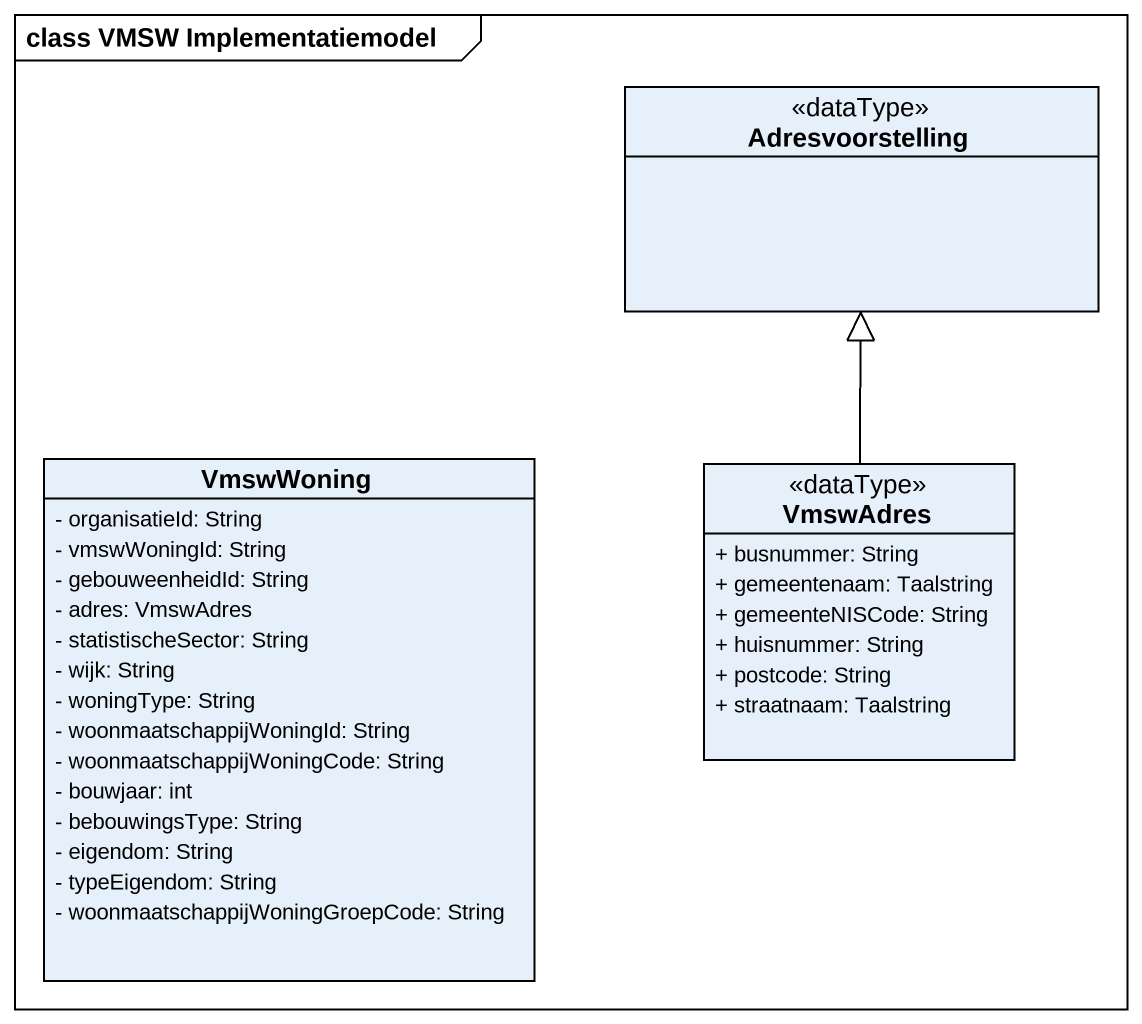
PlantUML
@startuml
mainframe class VMSW Implementatiemodel
hide circle
hide empty members
skinparam classAttributeIconSize 0
class Adresvoorstelling <<dataType>>
class VmswWoning {
  - organisatieId: String
  - vmswWoningId: String
  - gebouweenheidId: String
  - adres: VmswAdres
  - statistischeSector: String
  - wijk: String
  - woningType: String
  - woonmaatschappijWoningId: String
  - woonmaatschappijWoningCode: String
  - bouwjaar: int
  - bebouwingsType: String
  - eigendom: String
  - typeEigendom: String
  - woonmaatschappijWoningGroepCode: String
}
class VmswAdres <<dataType>> {
  + busnummer: String
  + gemeentenaam: Taalstring
  + gemeenteNISCode: String
  + huisnummer: String
  + postcode: String
  + straatnaam: Taalstring
}
VmswAdres -up-|> Adresvoorstelling
@enduml
